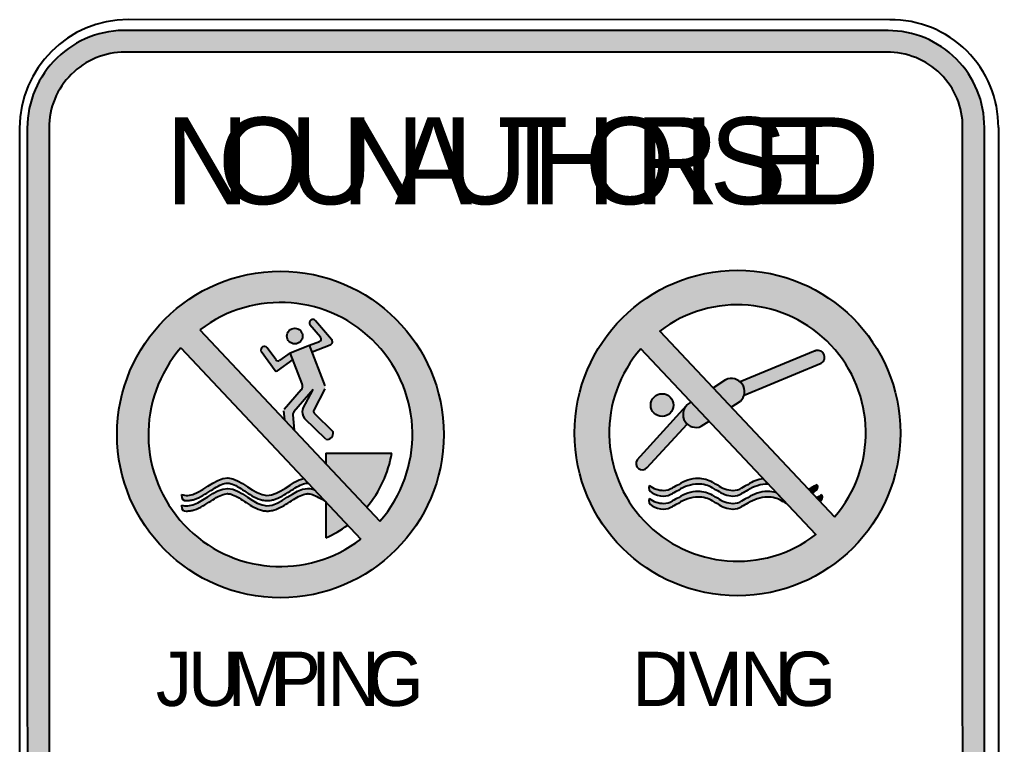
# Model space of a CAD drawing. Header units: millimetres. Extents: x 2275 to 2365, y 58 to 194.
# Drawn here: x 2274.6 to 2364.7, y 127.3 to 194.1 of the extents above; entities that cross this region are included whole.
import ezdxf

# ---------------------------------------------------------------- set-up
doc = ezdxf.new("R2010")
doc.units = ezdxf.units.MM
doc.layers.add('GSBWFILL', color=7, linetype='Continuous', lineweight=0)
for name, color, linetype in [('L18', 4, 'Continuous'), ('L25', 1, 'Continuous'), ('L35', 3, 'Continuous'), ('RED', 10, 'Continuous')]:
    doc.layers.add(name, color=color, linetype=linetype)
doc.styles.add('TSTextStyleFHWA Series B2000EX', font='fhwa_b2000ex_ttf.ttf')
doc.styles.add('TSTextStyleFHWA Series C2000EX', font='fhwa_c2000ex_ttf.ttf')

# ---------------------------------------------------------------- blocks, each defined once
blk = doc.blocks.new('*U73')
at = {"layer": 'GSBWFILL', "transparency": 33554687, "style": 'TSTextStyleFHWA Series B2000EX'}
blk.add_text('N', height=8, dxfattribs=at).set_placement((-0.879, 0))
blk = doc.blocks.new('*U74')
at = {"layer": 'GSBWFILL', "transparency": 33554687, "style": 'TSTextStyleFHWA Series B2000EX'}
blk.add_text('O', height=8, dxfattribs=at).set_placement((-0.645, 0))
blk = doc.blocks.new('*U76')
at = {"layer": 'GSBWFILL', "transparency": 33554687, "style": 'TSTextStyleFHWA Series B2000EX'}
blk.add_text('U', height=8, dxfattribs=at).set_placement((-0.879, 0))
blk = doc.blocks.new('*U77')
at = {"layer": 'GSBWFILL', "transparency": 33554687, "style": 'TSTextStyleFHWA Series B2000EX'}
blk.add_text('N', height=8, dxfattribs=at).set_placement((-0.879, 0))
blk = doc.blocks.new('*U78')
at = {"layer": 'GSBWFILL', "transparency": 33554687, "style": 'TSTextStyleFHWA Series B2000EX'}
blk.add_text('A', height=8, dxfattribs=at).set_placement((-0.233, 0))
blk = doc.blocks.new('*U79')
at = {"layer": 'GSBWFILL', "transparency": 33554687, "style": 'TSTextStyleFHWA Series B2000EX'}
blk.add_text('U', height=8, dxfattribs=at).set_placement((-0.879, 0))
blk = doc.blocks.new('*U80')
at = {"layer": 'GSBWFILL', "transparency": 33554687, "style": 'TSTextStyleFHWA Series B2000EX'}
blk.add_text('T', height=8, dxfattribs=at).set_placement((-0.233, 0))
blk = doc.blocks.new('*U81')
at = {"layer": 'GSBWFILL', "transparency": 33554687, "style": 'TSTextStyleFHWA Series B2000EX'}
blk.add_text('H', height=8, dxfattribs=at).set_placement((-0.879, 0))
blk = doc.blocks.new('*U82')
at = {"layer": 'GSBWFILL', "transparency": 33554687, "style": 'TSTextStyleFHWA Series B2000EX'}
blk.add_text('O', height=8, dxfattribs=at).set_placement((-0.645, 0))
blk = doc.blocks.new('*U83')
at = {"layer": 'GSBWFILL', "transparency": 33554687, "style": 'TSTextStyleFHWA Series B2000EX'}
blk.add_text('R', height=8, dxfattribs=at).set_placement((-0.879, 0))
blk = doc.blocks.new('*U84')
at = {"layer": 'GSBWFILL', "transparency": 33554687, "style": 'TSTextStyleFHWA Series B2000EX'}
blk.add_text('I', height=8, dxfattribs=at).set_placement((-0.879, 0))
blk = doc.blocks.new('*U85')
at = {"layer": 'GSBWFILL', "transparency": 33554687, "style": 'TSTextStyleFHWA Series B2000EX'}
blk.add_text('S', height=8, dxfattribs=at).set_placement((-0.401, 0))
blk = doc.blocks.new('*U86')
at = {"layer": 'GSBWFILL', "transparency": 33554687, "style": 'TSTextStyleFHWA Series B2000EX'}
blk.add_text('E', height=8, dxfattribs=at).set_placement((-0.879, 0))
blk = doc.blocks.new('*U87')
at = {"layer": 'GSBWFILL', "transparency": 33554687, "style": 'TSTextStyleFHWA Series B2000EX'}
blk.add_text('D', height=8, dxfattribs=at).set_placement((-0.879, 0))
blk = doc.blocks.new('*U72')
for name, p in [('*U74', (4.597, 0)), ('*U82', (38.377, 0)), ('*U85', (49.609, 0)), ('*U73', (0, 0)), ('*U76', (11.391, 0)), ('*U77', (16.163, 0)), ('*U78', (20.45, 0)), ('*U79', (25.618, 0)), ('*U80', (29.905, 0)), ('*U81', (33.78, 0)), ('*U83', (43.222, 0)), ('*U84', (47.633, 0)), ('*U86', (54.02, 0)), ('*U87', (58.042, 0))]:
    blk.add_blockref(name, p)
blk = doc.blocks.new('*U71')
blk.add_blockref('*U72', (0, 0))
blk = doc.blocks.new('*U146')
at = {"layer": 'GSBWFILL', "transparency": 33554687, "style": 'TSTextStyleFHWA Series C2000EX'}
blk.add_text('J', height=5, dxfattribs=at).set_placement((-0.146, 0))
blk = doc.blocks.new('*U147')
at = {"layer": 'GSBWFILL', "transparency": 33554687, "style": 'TSTextStyleFHWA Series C2000EX'}
blk.add_text('U', height=5, dxfattribs=at).set_placement((-0.549, 0))
blk = doc.blocks.new('*U148')
at = {"layer": 'GSBWFILL', "transparency": 33554687, "style": 'TSTextStyleFHWA Series C2000EX'}
blk.add_text('M', height=5, dxfattribs=at).set_placement((-0.549, 0))
blk = doc.blocks.new('*U149')
at = {"layer": 'GSBWFILL', "transparency": 33554687, "style": 'TSTextStyleFHWA Series C2000EX'}
blk.add_text('P', height=5, dxfattribs=at).set_placement((-0.549, 0))
blk = doc.blocks.new('*U150')
at = {"layer": 'GSBWFILL', "transparency": 33554687, "style": 'TSTextStyleFHWA Series C2000EX'}
blk.add_text('I', height=5, dxfattribs=at).set_placement((-0.549, 0))
blk = doc.blocks.new('*U151')
at = {"layer": 'GSBWFILL', "transparency": 33554687, "style": 'TSTextStyleFHWA Series C2000EX'}
blk.add_text('N', height=5, dxfattribs=at).set_placement((-0.549, 0))
blk = doc.blocks.new('*U152')
at = {"layer": 'GSBWFILL', "transparency": 33554687, "style": 'TSTextStyleFHWA Series C2000EX'}
blk.add_text('G', height=5, dxfattribs=at).set_placement((-0.444, 0))
blk = doc.blocks.new('*U145')
for name, p in [('*U146', (0, 0)), ('*U147', (3.375, 0)), ('*U148', (7.009, 0)), ('*U149', (11.134, 0)), ('*U150', (14.689, 0)), ('*U151', (16.212, 0)), ('*U152', (19.767, 0))]:
    blk.add_blockref(name, p)
blk = doc.blocks.new('*U144')
blk.add_blockref('*U145', (0, 0))
blk = doc.blocks.new('*U155')
at = {"layer": 'GSBWFILL', "transparency": 33554687, "style": 'TSTextStyleFHWA Series C2000EX'}
blk.add_text('D', height=5, dxfattribs=at).set_placement((-0.549, 0))
blk = doc.blocks.new('*U156')
at = {"layer": 'GSBWFILL', "transparency": 33554687, "style": 'TSTextStyleFHWA Series C2000EX'}
blk.add_text('I', height=5, dxfattribs=at).set_placement((-0.549, 0))
blk = doc.blocks.new('*U157')
at = {"layer": 'GSBWFILL', "transparency": 33554687, "style": 'TSTextStyleFHWA Series C2000EX'}
blk.add_text('V', height=5, dxfattribs=at).set_placement((-0.146, 0))
blk = doc.blocks.new('*U158')
at = {"layer": 'GSBWFILL', "transparency": 33554687, "style": 'TSTextStyleFHWA Series C2000EX'}
blk.add_text('I', height=5, dxfattribs=at).set_placement((-0.549, 0))
blk = doc.blocks.new('*U159')
at = {"layer": 'GSBWFILL', "transparency": 33554687, "style": 'TSTextStyleFHWA Series C2000EX'}
blk.add_text('N', height=5, dxfattribs=at).set_placement((-0.549, 0))
blk = doc.blocks.new('*U160')
at = {"layer": 'GSBWFILL', "transparency": 33554687, "style": 'TSTextStyleFHWA Series C2000EX'}
blk.add_text('G', height=5, dxfattribs=at).set_placement((-0.444, 0))
blk = doc.blocks.new('*U154')
for name, p in [('*U155', (0, 0)), ('*U156', (3.555, 0)), ('*U157', (4.775, 0)), ('*U158', (8.392, 0)), ('*U159', (9.914, 0)), ('*U160', (13.469, 0))]:
    blk.add_blockref(name, p)
blk = doc.blocks.new('*U153')
blk.add_blockref('*U154', (0, 0))

msp = doc.modelspace()

# ---------------------------------------------------------------- hatches: boundary and pattern name
h = msp.add_hatch(color=4)
h.dxf.hatch_style = 1
h.paths.add_polyline_path([(2354.568, 193.082), (2284.588, 193.097, 0.423532), (2275.299, 184.09), (2275.304, 73.766, 0.414184), (2284.304, 64.767), (2354.447, 64.767, 0.409738), (2363.447, 73.824), (2363.442, 184.154, 0.415845)])
h.paths.add_polyline_path([(2354.442, 191.081, -0.421683), (2361.442, 184.154), (2361.447, 73.824, -0.406861), (2354.447, 66.751), (2284.304, 66.767, -0.414185), (2277.304, 73.766), (2277.299, 184.096, -0.414243), (2284.299, 191.097)], flags=16)
h.paths.add_polyline_path([(2355.708, 155.998, -1), (2325.708, 155.998, -1)], flags=0)
h.paths.add_polyline_path([(2349.643, 148.269), (2333.545, 165.394, -0.901831)], flags=0)
h.paths.add_polyline_path([(2348.418, 162.428), (2341.313, 159.5, 0.277725), (2340.959, 160.706), (2347.821, 163.554, -0.948623)], flags=0)
h.paths.add_polyline_path([(2331.805, 163.765), (2347.911, 146.633, -0.905717)], flags=0)
h.paths.add_polyline_path([(2336.023, 158.538), (2335.968, 158.477, 0.402727), (2336.072, 156.828), (2332.382, 152.806, -0.941127), (2331.462, 153.518), (2335.968, 158.477, -0.017324)], flags=0)
h.paths.add_polyline_path([(2334.813, 158.569, -1), (2332.713, 158.569, -1)], flags=0)
h.paths.add_polyline_path([(2343.073, 151.779), (2343.526, 151.298, 0.145851), (2341.663, 150.719, 0.020115), (2341.097, 150.416, -0.133754), (2340.28, 150.192, -0.152962), (2338.856, 150.705, -0.0416), (2338.42, 150.929, 0.133813), (2337.085, 151.294, 0.144197), (2335.263, 150.715, 0.021353), (2334.708, 150.418, -0.13187), (2333.901, 150.192, -0.115075), (2332.837, 150.472, -0.346766), (2332.569, 151.163, 0.152226), (2333.901, 150.71, 0.131349), (2334.705, 150.934, -0.021465), (2335.263, 151.233, -0.143591), (2337.078, 151.812, -0.134485), (2338.42, 151.447, 0.0416), (2338.856, 151.223, 0.154039), (2340.288, 150.71, 0.132451), (2341.097, 150.934, -0.020115), (2341.663, 151.237, -0.11301)], flags=0)
h.paths.add_polyline_path([(2348.056, 151.223, -0.370651), (2347.882, 150.661, -0.016791), (2347.577, 150.466), (2347.248, 150.817, 0.041754), (2347.49, 150.934, -0.040399)], flags=0)
h.paths.add_polyline_path([(2344.291, 150.484), (2345.184, 149.534, -0.0356), (2344.813, 149.73, 0.135246), (2343.464, 150.096, 0.142452), (2341.663, 149.521, 0.020115), (2341.097, 149.217, -0.132446), (2340.288, 148.994, -0.154039), (2338.856, 149.506, -0.0416), (2338.42, 149.73, 0.134485), (2337.078, 150.096, 0.143591), (2335.263, 149.516, 0.021353), (2334.708, 149.219, -0.13187), (2333.901, 148.994, -0.113939), (2332.837, 149.274, -0.346766), (2332.569, 149.965, 0.152226), (2333.901, 149.512, 0.131349), (2334.705, 149.736, -0.021465), (2335.263, 150.034, -0.143591), (2337.078, 150.614, -0.134485), (2338.42, 150.248, 0.0416), (2338.856, 150.024, 0.154039), (2340.288, 149.512, 0.132451), (2341.097, 149.735, -0.020115), (2341.663, 150.039, -0.142452), (2343.464, 150.613, -0.080043)], flags=0)
h.paths.add_polyline_path([(2348.466, 150.296, -0.407765), (2348.309, 149.688), (2347.99, 150.028, -0.00409)], flags=0)
h.paths.add_polyline_path([(2313.651, 155.861, -1), (2283.571, 155.861, -1)], flags=0)
h.paths.add_polyline_path([(2307.773, 147.866), (2291.197, 165.5, -0.905737)], flags=0)
h.paths.add_polyline_path([(2301.532, 163.489), (2303.193, 164.119, 0.519968), (2303.322, 164.628), (2301.844, 166.349, 0.915685), (2301.333, 165.961), (2302.314, 164.822, -0.510141), (2302.226, 164.434), (2301.304, 164.087)], flags=0)
h.paths.add_polyline_path([(2299.507, 163.396), (2299.745, 162.778), (2298.299, 161.733, -0.362385), (2298.127, 161.739), (2296.852, 163.512, -0.902996), (2297.39, 163.857), (2298.178, 162.762, 0.414983), (2298.561, 162.71)], flags=0)
h.paths.add_polyline_path([(2300.656, 164.932, -1), (2299.216, 164.932, -1)], flags=0)
h.paths.add_polyline_path([(2306.025, 146.222, -0.905737), (2289.448, 163.856)], flags=0)
h.paths.add_polyline_path([(2355.577, 110.932, -1), (2325.581, 110.932, -1)], flags=0)
h.paths.add_polyline_path([(2349.848, 108.945, -0.396845), (2349.874, 108.802), (2349.268, 107.871), (2349.89, 107.333, -0.487717), (2349.882, 107.166, -0.030664), (2347.345, 105.51), (2349.513, 103.204, 0.372803), (2349.505, 118.67), (2349.505, 116.049, -0.651484), (2349.505, 114.524), (2349.505, 112.081, -1), (2347.719, 112.081), (2347.719, 112.42), (2348.056, 112.867), (2348.393, 112.42), (2348.393, 112.081, 1), (2348.831, 112.081), (2348.831, 114.524, -0.651484), (2348.831, 116.049), (2348.831, 119.385, 0.372054), (2333.417, 120.327), (2341.776, 111.435, -0.170221)], flags=0)
h.paths.add_polyline_path([(2331.678, 118.698), (2347.781, 101.568, -0.905704)], flags=0)
h.paths.add_polyline_path([(2349.327, 115.287, -1), (2349.009, 115.287, -1)], flags=0)
h.paths.add_polyline_path([(2313.52, 110.807, -1), (2283.444, 110.807, -1)], flags=0)
h.paths.add_polyline_path([(2338.93, 110.983), (2344.789, 104.751, -0.212206), (2334.622, 106.79), (2331.502, 104.68), (2331.298, 104.709), (2331.269, 104.854), (2331.298, 105.057), (2332.779, 107.755), (2331.24, 110.597), (2331.298, 110.801), (2331.502, 110.83), (2334.537, 108.843, -0.100424)], flags=0)
h.paths.add_polyline_path([(2310.307, 110.807, -1), (2286.657, 110.807, -1)], flags=0)
h.paths.add_polyline_path([(2347.657, 108.828, -1), (2347.164, 108.828, -1)], flags=0)
h.paths.add_polyline_path([(2303.355, 119.862), (2303.356, 107.361), (2302.996, 107.745), (2293.728, 117.603), (2293.728, 119.862), (2294.069, 119.862), (2294.069, 118.953), (2302.991, 118.953), (2302.991, 119.862)], flags=0)
h.paths.add_polyline_path([(2297.464, 115.502), (2298.409, 115.502, 0.038367), (2298.513, 115.322), (2297.699, 115.322)], flags=0)
h.paths.add_polyline_path([(2300.702, 116.092, -1), (2298.562, 116.092, -1)], flags=0)
h.paths.add_polyline_path([(2303.357, 103.882), (2303.357, 101.152), (2302.997, 101.152), (2302.997, 102.062), (2294.087, 102.062), (2294.092, 101.152), (2293.732, 101.15), (2293.729, 114.124)], flags=0)
h.paths.add_polyline_path([(2294.069, 108.962), (2296.638, 108.962), (2295.425, 108.139), (2294.784, 104.798, 1), (2295.835, 104.597), (2296.045, 105.692), (2299.539, 105.692), (2299.54, 102.951, 0.413766), (2300.07, 102.422), (2294.086, 102.422), (2294.07, 105.512), (2294.921, 105.512), (2294.956, 105.692), (2294.069, 105.692)], flags=0)
h = msp.add_hatch(color=4)
h.dxf.hatch_style = 1
edge = h.paths.add_edge_path()
edge.add_spline(control_points=[(2289.497, 149.36), (2289.497, 149.342), (2289.497, 149.336), (2289.507, 148.855), (2289.717, 148.815), (2290.059, 148.805), (2290.186, 148.813), (2290.43, 148.85), (2290.548, 148.878), (2290.948, 149.001), (2291.213, 149.132), (2291.72, 149.42), (2291.963, 149.578), (2292.431, 149.879), (2292.657, 150.022), (2293.084, 150.249), (2293.284, 150.333), (2293.559, 150.399), (2293.649, 150.41), (2293.786, 150.41), (2293.839, 150.406), (2293.95, 150.389), (2294.008, 150.376), (2294.242, 150.307), (2294.436, 150.218), (2294.848, 149.985), (2295.065, 149.844), (2295.514, 149.549), (2295.747, 149.395), (2296.234, 149.117), (2296.489, 148.992), (2296.892, 148.87), (2297.024, 148.84), (2297.298, 148.807), (2297.44, 148.805), (2297.715, 148.831), (2297.848, 148.857), (2298.254, 148.968), (2298.512, 149.087), (2299.006, 149.355), (2299.242, 149.506), (2299.699, 149.798), (2299.92, 149.941), (2300.341, 150.181), (2300.542, 150.277), (2300.811, 150.365), (2300.894, 150.386), (2301.031, 150.406), (2301.087, 150.41), (2301.198, 150.409), (2301.255, 150.404), (2301.472, 150.369), (2301.647, 150.309), (2302.022, 150.133), (2302.222, 150.017), (2302.55, 149.813), (2302.674, 149.734), (2302.8, 149.653)], knot_values=[22.868394, 22.868394, 22.868394, 22.868394, 22.898456, 22.898456, 24.624034, 24.624034, 25.596799, 25.596799, 26.569564, 26.569564, 28.979237, 28.979237, 31.388911, 31.388911, 33.798584, 33.798584, 36.208257, 36.208257, 37.51533, 37.51533, 38.316638, 38.316638, 39.117946, 39.117946, 41.428322, 41.428322, 43.738698, 43.738698, 46.049074, 46.049074, 48.35945, 48.35945, 49.430243, 49.430243, 50.505754, 50.505754, 51.581265, 51.581265, 53.894285, 53.894285, 56.207304, 56.207304, 58.520323, 58.520323, 60.833342, 60.833342, 61.942154, 61.942154, 62.777638, 62.777638, 63.613122, 63.613122, 65.810097, 65.810097, 68.007073, 68.007073, 69.287107, 69.287107, 69.287107, 69.287107], degree=3, periodic=0)
edge.add_line((2302.8, 149.653), (2301.743, 150.777))
edge.add_spline(control_points=[(2301.743, 150.777), (2301.537, 150.849), (2300.081, 151.148), (2297.402, 147.706), (2293.749, 152.445), (2291.116, 149.11), (2289.693, 149.306), (2289.497, 149.36)], knot_values=[23.078906, 23.078906, 23.078906, 23.078906, 25.183057, 37.939068, 50.263631, 62.803567, 64.804534, 64.804534, 64.804534, 64.804534], degree=3, periodic=0)
edge = h.paths.add_edge_path()
edge.add_spline(control_points=[(2289.497, 150.324), (2289.497, 150.293), (2289.497, 150.292), (2289.507, 149.819), (2289.717, 149.779), (2290.059, 149.768), (2290.186, 149.776), (2290.43, 149.813), (2290.548, 149.842), (2290.948, 149.965), (2291.213, 150.095), (2291.72, 150.383), (2291.963, 150.542), (2292.431, 150.843), (2292.657, 150.985), (2293.084, 151.213), (2293.284, 151.297), (2293.559, 151.362), (2293.649, 151.374), (2293.786, 151.374), (2293.839, 151.37), (2293.95, 151.352), (2294.008, 151.339), (2294.242, 151.271), (2294.436, 151.181), (2294.848, 150.949), (2295.065, 150.808), (2295.514, 150.512), (2295.747, 150.359), (2296.234, 150.081), (2296.489, 149.956), (2296.892, 149.834), (2297.024, 149.804), (2297.298, 149.771), (2297.44, 149.769), (2297.715, 149.794), (2297.848, 149.82), (2298.254, 149.932), (2298.512, 150.051), (2299.006, 150.319), (2299.242, 150.469), (2299.699, 150.762), (2299.92, 150.905), (2300.341, 151.145), (2300.542, 151.241), (2300.811, 151.329), (2300.894, 151.349), (2301.031, 151.37), (2301.087, 151.374), (2301.156, 151.373), (2301.17, 151.373), (2301.183, 151.372)], knot_values=[22.894853, 22.894853, 22.894853, 22.894853, 22.898456, 22.898456, 24.624034, 24.624034, 25.596799, 25.596799, 26.569564, 26.569564, 28.979237, 28.979237, 31.388911, 31.388911, 33.798584, 33.798584, 36.208257, 36.208257, 37.51533, 37.51533, 38.316638, 38.316638, 39.117946, 39.117946, 41.428322, 41.428322, 43.738698, 43.738698, 46.049074, 46.049074, 48.35945, 48.35945, 49.430243, 49.430243, 50.505754, 50.505754, 51.581265, 51.581265, 53.894285, 53.894285, 56.207304, 56.207304, 58.520323, 58.520323, 60.833342, 60.833342, 61.942154, 61.942154, 62.777638, 62.777638, 62.980465, 62.980465, 62.980465, 62.980465], degree=3, periodic=0)
edge.add_line((2301.183, 151.372), (2300.771, 151.811))
edge.add_spline(control_points=[(2300.771, 151.811), (2299.637, 151.556), (2297.286, 148.821), (2293.749, 153.409), (2291.116, 150.073), (2289.693, 150.27), (2289.497, 150.324)], knot_values=[23.078906, 23.078906, 23.078906, 23.078906, 34.63447, 46.959033, 59.498969, 61.499935, 61.499935, 61.499935, 61.499935], degree=3, periodic=0)
h.paths.add_polyline_path([(2308.868, 154.143), (2302.806, 154.154), (2302.804, 153.152), (2306.561, 149.156, 0.134469)])
h.paths.add_polyline_path([(2302.8, 149.653), (2302.795, 146.34, 0.056265), (2304.812, 147.512)])
at = {"layer": 'L18'}
h = msp.add_hatch(color=4, dxfattribs=at)
h.dxf.hatch_style = 1
h.paths.add_polyline_path([(2301.304, 164.087), (2301.302, 164.086), (2299.507, 163.396), (2300.608, 160.531, -0.281865), (2300.523, 159.967), (2298.941, 158.151, 0.214421), (2298.905, 157.997), (2298.979, 157.221), (2299.871, 156.273), (2299.744, 157.685, -0.178062), (2299.846, 157.96), (2301.619, 160.009), (2300.682, 158.213, 0.293124), (2300.834, 157.345), (2302.794, 155.424, 0.551617), (2303.455, 156.11), (2301.716, 157.823, -0.229874), (2301.683, 158.104), (2302.716, 160.062, 0.221964), (2302.731, 160.358)])
h.paths.add_polyline_path([(2299.745, 162.778), (2299.507, 163.396), (2298.561, 162.71, -0.414983), (2298.178, 162.762), (2297.39, 163.857, 0.902996), (2296.852, 163.512), (2298.127, 161.739, 0.362385), (2298.299, 161.733)])
h.paths.add_polyline_path([(2303.193, 164.119, 0.519968), (2303.322, 164.628), (2301.844, 166.349, 0.915685), (2301.333, 165.961), (2302.314, 164.822, -0.510141), (2302.226, 164.434), (2301.304, 164.087), (2301.532, 163.489)])
h.paths.add_polyline_path([(2300.656, 164.932, 1), (2299.216, 164.932, 1)])
h = msp.add_hatch(color=4, dxfattribs=at)
h.dxf.hatch_style = 1
h.paths.add_polyline_path([(2343.464, 150.096, -0.135246), (2344.813, 149.73, 0.0356), (2345.184, 149.534), (2344.291, 150.484, 0.080043), (2343.464, 150.613, 0.142452), (2341.663, 150.039, 0.020115), (2341.097, 149.735, -0.132446), (2340.288, 149.512, -0.154039), (2338.856, 150.024, -0.0416), (2338.42, 150.248, 0.134485), (2337.078, 150.614, 0.143591), (2335.263, 150.034, 0.021353), (2334.708, 149.737, -0.13187), (2333.901, 149.512, -0.152226), (2332.569, 149.965, 0.346766), (2332.837, 149.274, 0.113939), (2333.901, 148.994, 0.131349), (2334.705, 149.218, -0.021465), (2335.263, 149.516, -0.143591), (2337.078, 150.096, -0.134485), (2338.42, 149.73, 0.0416), (2338.856, 149.506, 0.154039), (2340.288, 148.994, 0.132451), (2341.097, 149.217, -0.020115), (2341.663, 149.521, -0.142452)])
at = {"layer": 'L25'}
h = msp.add_hatch(color=1, dxfattribs=at)
h.dxf.hatch_style = 1
h.paths.add_polyline_path([(2325.708, 155.998, 1), (2355.708, 155.998, 1)])
h.paths.add_polyline_path([(2347.911, 146.633, -0.905717), (2331.805, 163.765)], flags=16)
h.paths.add_polyline_path([(2336.023, 158.538), (2335.968, 158.477, 0.402727), (2336.072, 156.828), (2332.382, 152.806, -0.941127), (2331.462, 153.518), (2335.968, 158.477, -0.017324)], flags=0)
h.paths.add_polyline_path([(2333.545, 165.394, -0.901831), (2349.643, 148.269)], flags=16)
h.paths.add_polyline_path([(2340.959, 160.706), (2347.821, 163.554, -0.948623), (2348.418, 162.428), (2341.313, 159.5, 0.277725)], flags=0)
h.paths.add_polyline_path([(2334.813, 158.569, -1), (2332.713, 158.569, -1)], flags=0)
h = msp.add_hatch(color=4, dxfattribs=at)
h.dxf.hatch_style = 1
h.paths.add_polyline_path([(2332.713, 158.569, 1), (2334.813, 158.569, 1)])
h.paths.add_polyline_path([(2339.621, 160.914), (2338.467, 160.158), (2340.131, 158.387), (2340.974, 158.926, 0.849425)])
h.paths.add_polyline_path([(2348.418, 162.428, 0.948623), (2347.821, 163.554), (2340.959, 160.706, -0.277725), (2341.313, 159.5)])
h.paths.add_polyline_path([(2336.444, 158.831), (2336.082, 158.594, 0.857803), (2337.369, 156.621), (2338.089, 157.081)])
h.paths.add_polyline_path([(2336.072, 156.828, -0.402727), (2335.968, 158.477), (2331.462, 153.518, 0.941127), (2332.382, 152.806)])
h = msp.add_hatch(color=4, dxfattribs=at)
h.dxf.hatch_style = 1
h.paths.add_polyline_path([(2335.263, 150.715, -0.144197), (2337.085, 151.294, -0.133813), (2338.42, 150.929, 0.0416), (2338.856, 150.705, 0.152962), (2340.28, 150.192, 0.133759), (2341.097, 150.416, -0.020115), (2341.663, 150.719, -0.145851), (2343.526, 151.298), (2343.073, 151.779, 0.11301), (2341.663, 151.237, 0.020115), (2341.097, 150.934, -0.132446), (2340.288, 150.71, -0.154039), (2338.856, 151.223, -0.0416), (2338.42, 151.447, 0.134485), (2337.078, 151.812, 0.143591), (2335.263, 151.233, 0.021353), (2334.708, 150.936, -0.13187), (2333.901, 150.71, -0.152226), (2332.569, 151.163, 0.346766), (2332.837, 150.472, 0.115075), (2333.901, 150.192, 0.131349), (2334.705, 150.416, -0.021465)])
h = msp.add_hatch(color=4, dxfattribs=at)
h.dxf.hatch_style = 1
h.paths.add_polyline_path([(2347.49, 150.934, -0.041754), (2347.248, 150.817), (2347.577, 150.466, 0.016791), (2347.882, 150.661, 0.370651), (2348.056, 151.223, 0.040399)])
h = msp.add_hatch(color=4, dxfattribs=at)
h.dxf.hatch_style = 1
h.paths.add_polyline_path([(2348.466, 150.296, 0.00409), (2347.99, 150.028), (2348.309, 149.688, 0.407765)])
at = {"layer": 'RED'}
h = msp.add_hatch(color=256, dxfattribs=at)
h.dxf.hatch_style = 1
h.paths.add_polyline_path([(2283.571, 155.861, 1), (2313.651, 155.861, 1)])
h.paths.add_polyline_path([(2306.025, 146.222, -0.905737), (2289.448, 163.856)], flags=16)
h.paths.add_polyline_path([(2291.197, 165.5, -0.905737), (2307.773, 147.866)], flags=16)
h.paths.add_polyline_path([(2301.532, 163.489), (2303.193, 164.119, 0.519968), (2303.322, 164.628), (2301.844, 166.349, 0.915685), (2301.333, 165.961), (2302.314, 164.822, -0.510141), (2302.226, 164.434), (2301.304, 164.087)], flags=0)
h.paths.add_polyline_path([(2296.852, 163.512, -0.902996), (2297.39, 163.857), (2298.178, 162.762, 0.414983), (2298.561, 162.71), (2299.507, 163.396), (2299.745, 162.778), (2298.299, 161.733, -0.362385), (2298.127, 161.739)], flags=0)
h.paths.add_polyline_path([(2299.216, 164.932, -1), (2300.656, 164.932, -1)], flags=0)
h = msp.add_hatch(color=256, dxfattribs=at)
h.dxf.hatch_style = 1
h.paths.add_polyline_path([(2355.708, 155.998, 1), (2325.708, 155.998, 1)])
h.paths.add_polyline_path([(2331.805, 163.765), (2347.911, 146.633, -0.905717)], flags=16)
h.paths.add_polyline_path([(2331.462, 153.518), (2335.968, 158.477, -0.017324), (2336.023, 158.538), (2335.968, 158.477, 0.402727), (2336.072, 156.828), (2332.382, 152.806, -0.941127)], flags=0)
h.paths.add_polyline_path([(2332.569, 149.965, 0.152226), (2333.901, 149.512, 0.131349), (2334.705, 149.736, -0.021465), (2335.263, 150.034, -0.143591), (2337.078, 150.614, -0.134485), (2338.42, 150.248, 0.0416), (2338.856, 150.024, 0.154039), (2340.288, 149.512, 0.132451), (2341.097, 149.735, -0.020115), (2341.663, 150.039, -0.142452), (2343.464, 150.613, -0.080043), (2344.291, 150.484), (2345.184, 149.534, -0.0356), (2344.813, 149.73, 0.135246), (2343.464, 150.096, 0.142452), (2341.663, 149.521, 0.020115), (2341.097, 149.217, -0.132446), (2340.288, 148.994, -0.154039), (2338.856, 149.506, -0.0416), (2338.42, 149.73, 0.134485), (2337.078, 150.096, 0.143591), (2335.263, 149.516, 0.021353), (2334.708, 149.219, -0.13187), (2333.901, 148.994, -0.113939), (2332.837, 149.274, -0.346766)], flags=0)
h.paths.add_polyline_path([(2332.713, 158.569, -1), (2334.813, 158.569, -1)], flags=0)
h.paths.add_polyline_path([(2333.545, 165.394, -0.901831), (2349.643, 148.269)], flags=16)
h.paths.add_polyline_path([(2340.959, 160.706), (2347.821, 163.554, -0.948623), (2348.418, 162.428), (2341.313, 159.5, 0.277725)], flags=0)
h.paths.add_polyline_path([(2347.248, 150.817, 0.041754), (2347.49, 150.934, -0.040399), (2348.056, 151.223, -0.370651), (2347.882, 150.661, -0.016791), (2347.577, 150.466)], flags=0)
h.paths.add_polyline_path([(2347.99, 150.028, -0.00409), (2348.466, 150.296, -0.407765), (2348.309, 149.688)], flags=0)

# ---------------------------------------------------------------- linework, layer by layer
at = {"layer": 'L18'}
for p, q in [((2302.314, 164.822), (2301.333, 165.961)), ((2303.322, 164.628), (2301.856, 166.335)), ((2299.507, 163.396), (2301.302, 164.086)), ((2301.302, 164.086), (2302.206, 164.427)), ((2302.731, 160.358), (2301.304, 164.087)), ((2301.532, 163.489), (2303.198, 164.121)), ((2298.127, 161.739), (2296.852, 163.512)), ((2298.178, 162.762), (2297.39, 163.857)), ((2299.507, 163.396), (2298.561, 162.71)), ((2300.608, 160.531), (2299.507, 163.396)), ((2347.869, 163.574), (2340.959, 160.706)), ((2299.745, 162.778), (2298.299, 161.733)), ((2341.313, 159.5), (2348.418, 162.428)), ((2338.467, 160.158), (2339.621, 160.914)), ((2300.523, 159.967), (2298.941, 158.151)), ((2301.616, 160.005), (2299.849, 157.964)), ((2300.682, 158.213), (2301.619, 160.008)), ((2302.716, 160.062), (2301.683, 158.104)), ((2336.082, 158.594), (2336.444, 158.831)), ((2340.131, 158.387), (2340.974, 158.926)), ((2298.901, 158.034), (2298.979, 157.221)), ((2301.716, 157.823), (2303.455, 156.11)), ((2331.462, 153.518), (2336.023, 158.538)), ((2299.744, 157.685), (2299.871, 156.273)), ((2302.794, 155.424), (2300.834, 157.345)), ((2337.369, 156.621), (2338.089, 157.081)), ((2332.364, 152.786), (2336.072, 156.828)), ((2302.794, 154.154), (2308.868, 154.143)), ((2302.806, 154.154), (2302.804, 153.152)), ((2302.8, 149.653), (2302.795, 146.34)), ((2345.184, 149.534), (2344.291, 150.484))]:
    msp.add_line(p, q, dxfattribs=at)
at = {"layer": 'L18', "color": 4}
for points in [[(2354.568, 193.082), (2284.588, 193.097, 0.423299), (2275.299, 184.097), (2275.304, 73.767, 0.414214), (2284.304, 64.767), (2354.447, 64.767, 0.409738), (2363.447, 73.824), (2363.442, 184.154, 0.415845)], [(2354.442, 191.081), (2284.299, 191.097, 0.414214), (2277.299, 184.097), (2277.304, 73.767, 0.414214), (2284.304, 66.767), (2354.447, 66.751, 0.406861), (2361.447, 73.824), (2361.442, 184.154, 0.421683)]]:
    msp.add_lwpolyline(points, format="xyb", close=True, dxfattribs=at)
at = {"layer": 'L18'}
for centre, radius in [((2299.936, 164.932), 0.72), ((2333.763, 158.569), 1.05)]:
    msp.add_circle(centre, radius, dxfattribs=at)
for centre, radius, start, end in [((2301.606, 166.132), 0.322, 39.12663, 212.13397), ((2302.13, 164.66), 0.245, 288.23032, 41.18346), ((2303.079, 164.419), 0.321, 291.73365, 42.25197), ((2297.138, 163.657), 0.321, 38.53544, 206.86313), ((2348.089, 162.975), 0.638, 300.94993, 114.90879), ((2298.395, 162.927), 0.273, 217.28967, 307.44005), ((2298.217, 161.839), 0.135, 228.01356, 307.69255), ((2300.105, 160.318), 0.546, 320.00871, 22.97386), ((2340.134, 159.809), 1.218, 313.54923, 114.93081), ((2300.169, 157.684), 0.425, 138.78654, 179.86169), ((2301.435, 157.898), 0.816, 157.29278, 222.64135), ((2301.989, 157.997), 0.323, 160.82688, 212.61051), ((2336.878, 157.707), 1.192, 131.87822, 294.37061), ((2302.908, 155.975), 0.563, 256.9774, 13.86515), ((2298.611, 155.861), 10.4, 319.85596, 350.49014), ((2331.944, 153.189), 0.583, 145.74926, 318.80039), ((2337.158, 148.429), 3.384, 91.48065, 124.051), ((2337.082, 149.179), 2.633, 59.45171, 89.9382), ((2343.551, 148.429), 3.384, 98.11959, 123.91016), ((2333.141, 150.988), 0.598, 162.96745, 239.46678), ((2333.962, 153.073), 2.364, 233.8975, 268.51935), ((2333.884, 152.326), 1.616, 270.59941, 300.53103), ((2338.463, 144.581), 7.381, 115.68398, 120.60257), ((2338.463, 144.063), 7.381, 115.68398, 120.60257), ((2337.158, 147.913), 3.382, 91.23441, 124.05565), ((2337.158, 147.23), 3.384, 91.48065, 124.051), ((2337.082, 148.661), 2.633, 59.45171, 89.9382), ((2337.082, 147.981), 2.633, 59.45171, 89.9382), ((2339.982, 153.95), 2.951, 238.03531, 247.56392), ((2339.982, 153.432), 2.951, 238.03531, 247.56392), ((2340.384, 153.236), 2.527, 232.80342, 267.95481), ((2340.386, 152.721), 2.531, 232.8172, 267.60389), ((2340.278, 152.322), 1.612, 270.0618, 300.54829), ((2345.154, 144.057), 7.984, 115.92588, 120.61229), ((2345.154, 143.539), 7.984, 115.92588, 120.61229), ((2343.564, 147.884), 3.414, 90.64577, 123.83842), ((2343.551, 147.23), 3.384, 91.48065, 123.91016), ((2343.475, 147.983), 2.631, 71.9494, 90.25492), ((2346.67, 152.326), 1.616, 290.96723, 300.53103), ((2349.556, 147.585), 3.935, 112.41035, 121.66405), ((2344.829, 155.097), 5.385, 300.68496, 304.53288), ((2347.642, 151.043), 0.451, 302.09676, 23.44586), ((2333.141, 149.789), 0.598, 162.96745, 239.46678), ((2333.962, 151.874), 2.364, 233.8975, 268.51935), ((2333.97, 152.612), 2.421, 242.10155, 268.35924), ((2333.884, 151.808), 1.616, 270.59941, 300.53103), ((2333.884, 151.127), 1.616, 270.59941, 300.53103), ((2338.463, 143.382), 7.381, 115.68398, 120.60257), ((2337.158, 146.712), 3.384, 91.48065, 124.051), ((2337.082, 147.463), 2.633, 59.45171, 89.9382), ((2339.982, 152.752), 2.951, 238.03531, 247.56392), ((2339.982, 152.234), 2.951, 238.03531, 247.56392), ((2340.384, 152.037), 2.527, 232.80342, 267.95481), ((2340.278, 151.804), 1.612, 270.0618, 300.54829), ((2340.278, 151.124), 1.612, 270.0618, 300.54829), ((2345.154, 142.859), 7.984, 115.92588, 120.61229), ((2343.551, 146.712), 3.384, 91.48065, 123.91016), ((2343.475, 147.465), 2.631, 59.44572, 90.25492), ((2346.375, 152.234), 2.951, 238.03531, 246.19069), ((2333.976, 151.437), 2.445, 242.23004, 268.23076), ((2333.884, 150.609), 1.616, 270.59941, 300.53103), ((2338.463, 142.864), 7.381, 115.68398, 120.60257), ((2340.384, 151.519), 2.527, 232.80342, 267.95481), ((2340.278, 150.606), 1.612, 270.0618, 300.54829), ((2345.154, 142.341), 7.984, 115.92588, 120.61229), ((2298.611, 155.861), 10.4, 293.72291, 306.60435)]:
    msp.add_arc(centre, radius, start, end, dxfattribs=at)
for points, knots in [([(2289.497, 150.324), (2289.693, 150.27), (2291.116, 150.073), (2293.749, 153.409), (2297.286, 148.821), (2299.637, 151.556), (2300.771, 151.811)], [23.078906, 23.078906, 23.078906, 23.078906, 25.079872, 37.619809, 49.944371, 61.499935, 61.499935, 61.499935, 61.499935]), ([(2289.497, 150.324), (2289.497, 150.293), (2289.497, 150.292), (2289.507, 149.819), (2289.717, 149.779), (2290.059, 149.768), (2290.186, 149.776), (2290.43, 149.813), (2290.548, 149.842), (2290.948, 149.965), (2291.213, 150.095), (2291.72, 150.383), (2291.963, 150.542), (2292.431, 150.843), (2292.657, 150.985), (2293.084, 151.213), (2293.284, 151.297), (2293.559, 151.362), (2293.649, 151.374), (2293.786, 151.374), (2293.839, 151.37), (2293.95, 151.352), (2294.008, 151.339), (2294.242, 151.271), (2294.436, 151.181), (2294.848, 150.949), (2295.065, 150.808), (2295.514, 150.512), (2295.747, 150.359), (2296.234, 150.081), (2296.489, 149.956), (2296.892, 149.834), (2297.024, 149.804), (2297.298, 149.771), (2297.44, 149.769), (2297.715, 149.794), (2297.848, 149.82), (2298.254, 149.932), (2298.512, 150.051), (2299.006, 150.319), (2299.242, 150.469), (2299.699, 150.762), (2299.92, 150.905), (2300.341, 151.145), (2300.542, 151.241), (2300.811, 151.329), (2300.894, 151.349), (2301.031, 151.37), (2301.087, 151.374), (2301.156, 151.373), (2301.17, 151.373), (2301.183, 151.372)], [22.894853, 22.894853, 22.894853, 22.894853, 22.898456, 22.898456, 24.624034, 24.624034, 25.596799, 25.596799, 26.569564, 26.569564, 28.979237, 28.979237, 31.388911, 31.388911, 33.798584, 33.798584, 36.208257, 36.208257, 37.51533, 37.51533, 38.316638, 38.316638, 39.117946, 39.117946, 41.428322, 41.428322, 43.738698, 43.738698, 46.049074, 46.049074, 48.35945, 48.35945, 49.430243, 49.430243, 50.505754, 50.505754, 51.581265, 51.581265, 53.894285, 53.894285, 56.207304, 56.207304, 58.520323, 58.520323, 60.833342, 60.833342, 61.942154, 61.942154, 62.777638, 62.777638, 62.980465, 62.980465, 62.980465, 62.980465]), ([(2289.497, 149.36), (2289.693, 149.306), (2291.116, 149.11), (2293.749, 152.445), (2297.402, 147.706), (2300.081, 151.148), (2301.537, 150.849), (2301.743, 150.777)], [23.078906, 23.078906, 23.078906, 23.078906, 25.079872, 37.619809, 49.944371, 62.700383, 64.804534, 64.804534, 64.804534, 64.804534]), ([(2289.497, 149.36), (2289.497, 149.342), (2289.497, 149.336), (2289.507, 148.855), (2289.717, 148.815), (2290.059, 148.805), (2290.186, 148.813), (2290.43, 148.85), (2290.548, 148.878), (2290.948, 149.001), (2291.213, 149.132), (2291.72, 149.42), (2291.963, 149.578), (2292.431, 149.879), (2292.657, 150.022), (2293.084, 150.249), (2293.284, 150.333), (2293.559, 150.399), (2293.649, 150.41), (2293.786, 150.41), (2293.839, 150.406), (2293.95, 150.389), (2294.008, 150.376), (2294.242, 150.307), (2294.436, 150.218), (2294.848, 149.985), (2295.065, 149.844), (2295.514, 149.549), (2295.747, 149.395), (2296.234, 149.117), (2296.489, 148.992), (2296.892, 148.87), (2297.024, 148.84), (2297.298, 148.807), (2297.44, 148.805), (2297.715, 148.831), (2297.848, 148.857), (2298.254, 148.968), (2298.512, 149.087), (2299.006, 149.355), (2299.242, 149.506), (2299.699, 149.798), (2299.92, 149.941), (2300.341, 150.181), (2300.542, 150.277), (2300.811, 150.365), (2300.894, 150.386), (2301.031, 150.406), (2301.087, 150.41), (2301.198, 150.409), (2301.255, 150.404), (2301.472, 150.369), (2301.647, 150.309), (2302.022, 150.133), (2302.222, 150.017), (2302.55, 149.813), (2302.674, 149.734), (2302.8, 149.653)], [22.868394, 22.868394, 22.868394, 22.868394, 22.898456, 22.898456, 24.624034, 24.624034, 25.596799, 25.596799, 26.569564, 26.569564, 28.979237, 28.979237, 31.388911, 31.388911, 33.798584, 33.798584, 36.208257, 36.208257, 37.51533, 37.51533, 38.316638, 38.316638, 39.117946, 39.117946, 41.428322, 41.428322, 43.738698, 43.738698, 46.049074, 46.049074, 48.35945, 48.35945, 49.430243, 49.430243, 50.505754, 50.505754, 51.581265, 51.581265, 53.894285, 53.894285, 56.207304, 56.207304, 58.520323, 58.520323, 60.833342, 60.833342, 61.942154, 61.942154, 62.777638, 62.777638, 63.613122, 63.613122, 65.810097, 65.810097, 68.007073, 68.007073, 69.287107, 69.287107, 69.287107, 69.287107])]:
    msp.add_open_spline(points, degree=3, knots=knots, dxfattribs=at)
at = {"layer": 'L25'}
for p, q in [((2343.526, 151.298), (2343.073, 151.779)), ((2343.073, 151.779), (2343.526, 151.298)), ((2347.248, 150.817), (2347.577, 150.466)), ((2344.291, 150.484), (2345.184, 149.534)), ((2344.291, 150.484), (2345.184, 149.534)), ((2347.99, 150.028), (2348.309, 149.688))]:
    msp.add_line(p, q, dxfattribs=at)
at = {"layer": 'L25', "color": 4}
for centre, radius, start, end in [((2364.628, 121.025), 33.436, 118.9056, 119.84289), ((2348.077, 150.072), 0.449, 301.12228, 29.85786)]:
    msp.add_arc(centre, radius, start, end, dxfattribs=at)
at = {"layer": 'L35'}
for p, q in [((2354.731, 194.081), (2284.588, 194.097)), ((2274.588, 184.097), (2274.593, 73.767)), ((2364.731, 184.154), (2364.736, 73.979))]:
    msp.add_line(p, q, dxfattribs=at)
for centre, radius, start, end in [((2284.588, 184.097), 10, 90, 180), ((2354.855, 184.206), 9.876, 359.70169, 90.72025)]:
    msp.add_arc(centre, radius, start, end, dxfattribs=at)
at = {"layer": 'RED'}
for p, q in [((2291.197, 165.5), (2307.773, 147.866)), ((2289.448, 163.856), (2306.025, 146.222))]:
    msp.add_line(p, q, dxfattribs=at)
for points in [[(2349.643, 148.269, 0.901831), (2333.545, 165.394)], [(2331.805, 163.765, 0.905717), (2347.911, 146.633)]]:
    msp.add_lwpolyline(points, format="xyb", close=True, dxfattribs=at)
for centre, radius in [((2298.611, 155.861), 15.04), ((2340.708, 155.998), 15)]:
    msp.add_circle(centre, radius, dxfattribs=at)
for start, end in [(318.89356, 127.56675), (138.89356, 307.56675)]:
    msp.add_arc((2298.611, 155.861), 12.16, start, end, dxfattribs=at)

# ---------------------------------------------------------------- block references
for name, p in [('*U71', (2288.911, 177.083)), ('*U144', (2287.285, 130.845)), ('*U153', (2331.571, 130.845))]:
    msp.add_blockref(name, p)

doc.saveas('drawing.dxf')
